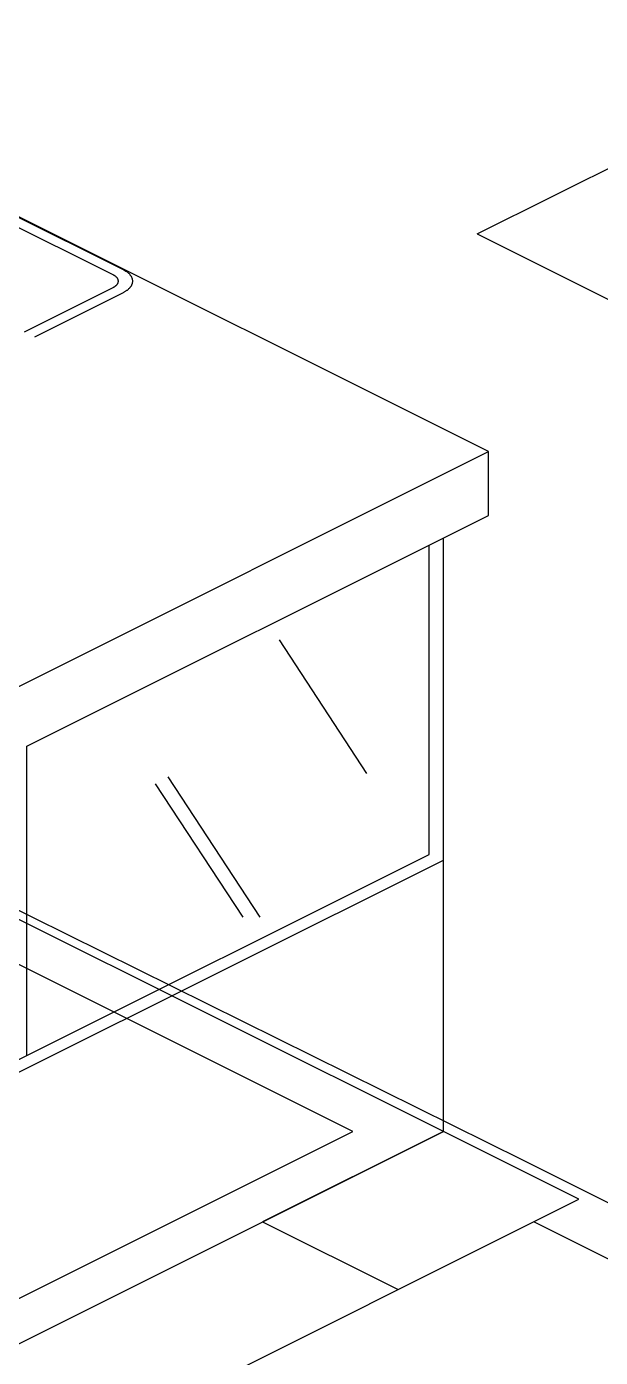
# Model space of a CAD drawing. Header units: millimetres. Extents: x 29838256 to 30236675, y -914750 to -833241.
# Drawn here: x 30207799 to 30209595, y -863309 to -859141 of the extents above; entities that cross this region are included whole.
import ezdxf

# ---------------------------------------------------------------- set-up
doc = ezdxf.new("R2010")
doc.units = ezdxf.units.MM
doc.header["$LTSCALE"] = 600
doc.header["$MEASUREMENT"] = 0
doc.linetypes.add('CENTER2', pattern=[1.125, 0.75, -0.125, 0.125, -0.125])
for name, color, linetype in [('e-plan', 9, 'CONTINUOUS'), ('Parking-E', 7, 'CONTINUOUS'), ('Parking-S', 3, 'CONTINUOUS')]:
    doc.layers.add(name, color=color, linetype=linetype)

msp = doc.modelspace()

# ---------------------------------------------------------------- linework, layer by layer
at = {"layer": 'e-plan', "extrusion": (0, -0.866025, 0.5)}
for p, q in [((30209209.6, -859790.2, -10807.2), (30214633.3, -857078.4, -6110.2)), ((30202031.3, -859065.3, -9551.6), (30209351, -862689.9, -15829.5)), ((30209209.6, -859790.2, -10807.2), (30212073.9, -861222.4, -13287.8)), ((30209351, -862689.9, -15829.5), (30216778.9, -866403.8, -22262.3)), ((30209386.4, -862884.4, -16166.4), (30206840.4, -864157.4, -18371.3)), ((30210800.8, -863591.6, -17391.4), (30209386.4, -862884.4, -16166.4))]:
    msp.add_line(p, q, dxfattribs=at)
at = {"layer": 'e-plan', "ltscale": 0.5, "extrusion": (0, -0.866025, 0.5)}
for p, q in [((30209103.5, -862601.5, -15676.4), (30207406.1, -861752.8, -14206.5)), ((30208820.6, -862601.5, -15676.4), (30207406.1, -861894.3, -14451.5)), ((30207759.7, -863273.3, -16840.1), (30209103.5, -862601.5, -15676.4)), ((30207759.7, -863131.9, -16595.1), (30208820.6, -862601.5, -15676.4)), ((30209103.5, -862601.5, -15676.4), (30208537.7, -862884.4, -16166.4)), ((30209527.8, -862813.6, -16043.9), (30209103.5, -862601.5, -15676.4)), ((30208962.1, -863096.5, -16533.9), (30209527.8, -862813.6, -16043.9)), ((30208537.7, -862884.4, -16166.4), (30208962.1, -863096.5, -16533.9))]:
    msp.add_line(p, q, dxfattribs=at)
at = {"layer": 'Parking-E', "color": 4, "extrusion": (0, -0.866025, 0.5)}
for p, q in [((30209244.9, -860471.8, -15482.2), (30207405.9, -859552.3, -14206.3)), ((30207759.7, -861214.4, -17288.7), (30209244.9, -860471.8, -15527.4)), ((30207799.7, -861394.5, -17241.3), (30209244.9, -860671.9, -15527.4)), ((30207759.7, -862383.2, -16840.1), (30209059.6, -861733.3, -15714.5)), ((30207759.7, -862423.2, -16840.1), (30209103.5, -861751.3, -15676.4)), ((30207759.7, -863273.3, -16840.1), (30209103.5, -862601.5, -15676.4))]:
    msp.add_line(p, q, dxfattribs=at)
at = {"layer": 'Parking-E', "color": 4}
for p, q in [((30209244.9, -860671.9, -15482.2), (30209244.9, -860471.8, -15482.2)), ((30209059.6, -861733.3, -15679.8), (30209059.6, -860764.5, -15679.8)), ((30209103.5, -862601.5, -15676.4), (30209103.5, -860742.6, -15676.4)), ((30207799.7, -862363.2, -16840.1), (30207799.7, -861394.5, -16840.1))]:
    msp.add_line(p, q, dxfattribs=at)
at = {"layer": 'Parking-E', "color": 8}
for p, q in [((30208589.3, -861061.4, 98088.7), (30208863.2, -861479.5, 98088.7)), ((30208201.8, -861511.9, 97931.6), (30208475.7, -861930.1, 97931.6)), ((30208241.2, -861490.7, 97931.6), (30208529, -861930.1, 97931.6))]:
    msp.add_line(p, q, dxfattribs=at)
at = {"layer": 'Parking-S', "color": 0, "linetype": 'CENTER2', "extrusion": (0, -0.866025, 0.5), "elevation": 739196.6}
for points in [[(30208101.8, -439479), (30207748.2, -439125.3, 0.414214), (30207606.7, -439125.3), (30206121.6, -440610.5, 0.414214), (30206121.6, -440752), (30206475.2, -441105.6, 0.414214), (30206616.6, -441105.6), (30208101.8, -439620.4, 0.414214)], [(30208070, -439510.8), (30207716.3, -439157.2, 0.414214), (30207638.6, -439157.2), (30206153.4, -440642.3, 0.414214), (30206153.4, -440720.1), (30206507, -441073.7, 0.414214), (30206584.8, -441073.7), (30208070, -439588.6, 0.414214)]]:
    msp.add_lwpolyline(points, format="xyb", close=True, dxfattribs=at)

doc.saveas('drawing.dxf')
